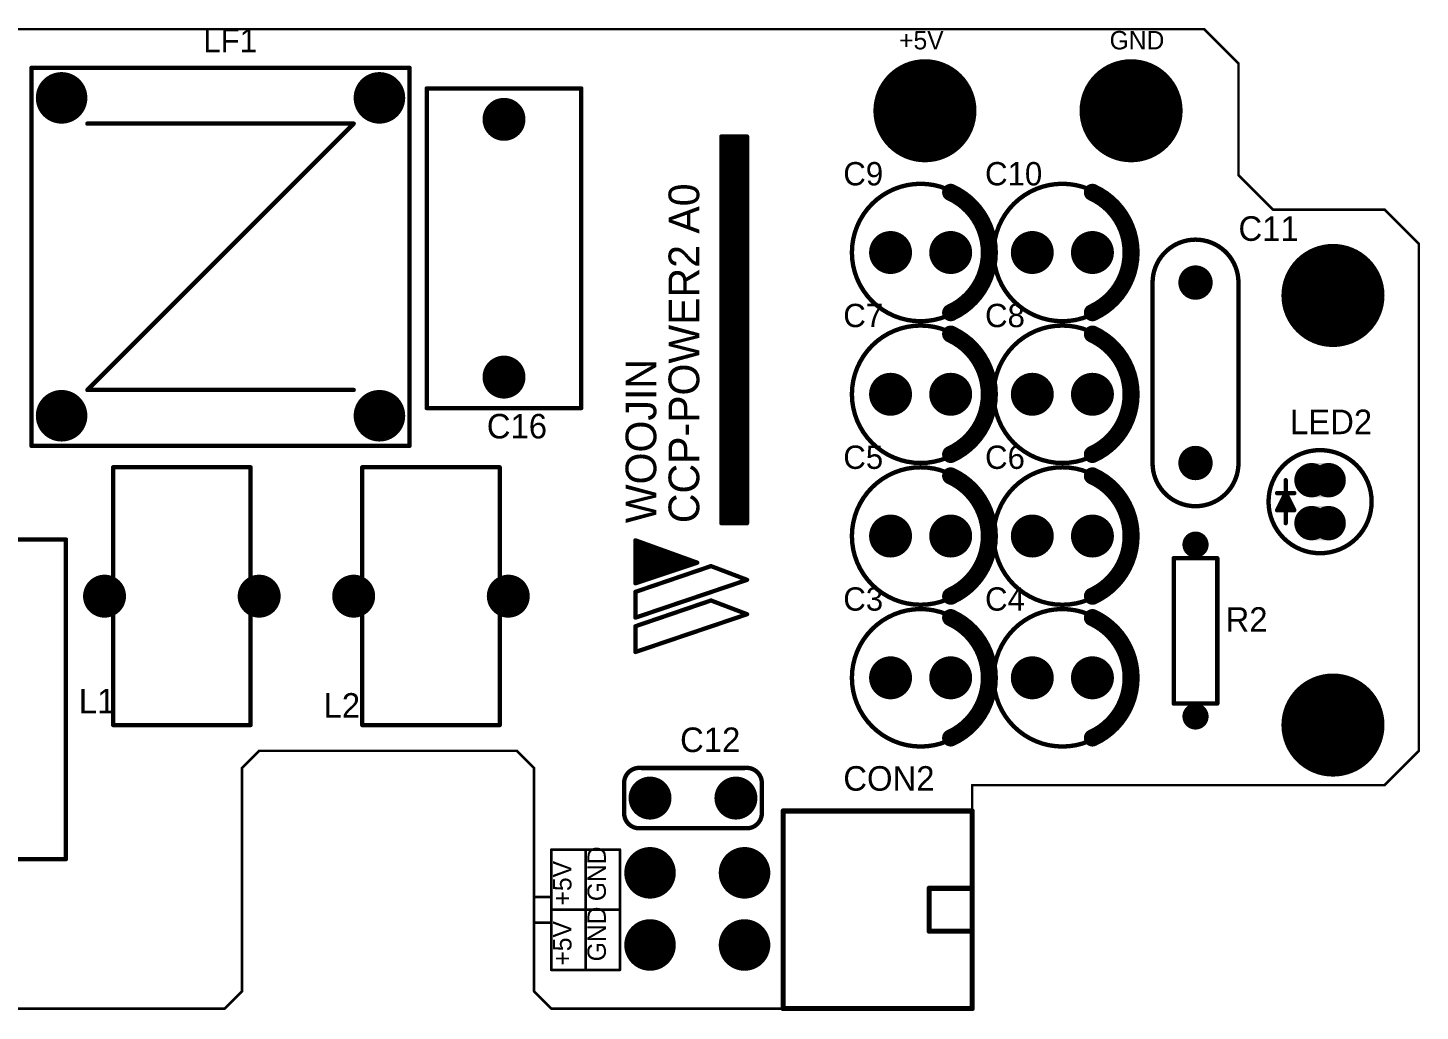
# Model space of a CAD drawing. Extents: x 0 to 154, y 0 to 57.
# Drawn here: x 72.5 to 153.6, y -0.2 to 57.1 of the extents above; entities that cross this region are included whole.
import ezdxf
from ezdxf.enums import TextEntityAlignment as Align

# ---------------------------------------------------------------- set-up
doc = ezdxf.new("R2010")
doc.units = 0
doc.header["$MEASUREMENT"] = 0
for name, color, linetype in [('2DLINES_1', 2, 'Continuous'), ('BOARD_OUTLINE', 1, 'Continuous'), ('COMP_OUTLINE_TOP', 4, 'Continuous'), ('PADLAYER_BOTTOM', 6, 'Continuous'), ('PADLAYER_TOP', 5, 'Continuous'), ('TEXT_1', 3, 'Continuous'), ('TOOL_TOP', 7, 'Continuous')]:
    doc.layers.add(name, color=color, linetype=linetype)

msp = doc.modelspace()

# ---------------------------------------------------------------- linework, layer by layer
at = {"layer": '2DLINES_1'}
for points, const_width in [([(114.4, 50.75), (112.9, 50.75)], 0.25), ([(112.9, 50.75), (112.9, 28.25)], 0.25), ([(112.95, 28.45), (112.95, 50.65)], 0.25), ([(112.95, 50.65), (114.35, 50.65)], 0.25), ([(113.15, 28.5), (113.15, 50.5)], 0.25), ([(113.15, 50.5), (114.15, 50.5)], 0.25), ([(113.25, 28.65), (113.25, 50.45)], 0.25), ([(113.25, 50.45), (114.05, 50.45)], 0.25), ([(113.4, 28.75), (113.4, 50.25)], 0.25), ([(113.4, 50.25), (113.9, 50.25)], 0.25), ([(113.45, 28.85), (113.45, 50.15)], 0.25), ([(113.45, 50.15), (113.85, 50.15)], 0.25), ([(113.85, 50.15), (113.85, 28.85)], 0.25), ([(113.9, 50.25), (113.9, 28.75)], 0.25), ([(114.05, 50.45), (114.05, 28.65)], 0.25), ([(114.15, 50.5), (114.15, 28.5)], 0.25), ([(114.35, 50.65), (114.35, 28.45)], 0.25), ([(114.4, 28.25), (114.4, 50.75)], 0.25), ([(113.55, 50.05), (113.55, 28.95)], 0.25), ([(113.75, 50.05), (113.55, 50.05)], 0.25), ([(113.75, 28.95), (113.75, 50.05)], 0.25), ([(145.75, 30.75), (145.75, 28.25)], 0.254), ([(145.25, 29), (145.75, 30)], 0.254), ([(146.25, 30), (145.25, 30)], 0.254), ([(145.75, 30), (146.25, 29)], 0.254), ([(145.5, 29), (145.75, 29.75)], 0.254), ([(145.75, 29.75), (146, 29)], 0.254), ([(112.9, 28.25), (114.4, 28.25)], 0.25), ([(114.35, 28.45), (112.95, 28.45)], 0.25), ([(114.15, 28.5), (113.15, 28.5)], 0.25), ([(114.05, 28.65), (113.25, 28.65)], 0.25), ([(113.9, 28.75), (113.4, 28.75)], 0.25), ([(113.85, 28.85), (113.45, 28.85)], 0.25), ([(113.55, 28.95), (113.75, 28.95)], 0.25), ([(146.25, 29), (145.25, 29)], 0.254), ([(146, 29), (145.5, 29)], 0.254), ([(111.5, 25.95), (107.9, 27.25)], 0.25), ([(107.9, 27.25), (107.9, 24.75)], 0.25), ([(107.9, 24.75), (107.9, 27.25)], 0.25), ([(108.05, 24.9), (108.05, 27.1)], 0.25), ([(108.25, 24.9), (108.25, 27.1)], 0.25), ([(108.45, 25), (108.45, 27)], 0.25), ([(108.65, 25.1), (108.65, 26.9)], 0.25), ([(108.85, 25.1), (108.85, 26.9)], 0.25), ([(109.05, 25.2), (109.05, 26.8)], 0.25), ([(109.25, 25.3), (109.25, 26.7)], 0.25), ([(107.9, 24.75), (111.5, 25.95)], 0.25), ([(107.9, 24.75), (111.5, 25.95)], 0.25), ([(109.45, 25.4), (109.45, 26.6)], 0.25), ([(109.65, 25.4), (109.65, 26.5)], 0.25), ([(109.85, 25.5), (109.85, 26.4)], 0.25), ([(110.05, 25.5), (110.05, 26.4)], 0.25), ([(110.25, 25.6), (110.25, 26.3)], 0.25), ([(110.45, 25.6), (110.45, 26.3)], 0.25), ([(110.65, 25.7), (110.65, 26.2)], 0.25), ([(110.85, 25.8), (110.85, 26.1)], 0.25), ([(111.05, 25.8), (111.05, 26.1)], 0.25), ([(107.9, 24.25), (112.3, 25.75)], 0.25), ([(114.4, 24.95), (112.3, 25.75)], 0.25), ([(107.9, 22.75), (114.4, 24.95)], 0.25), ([(107.9, 22.75), (107.9, 24.25)], 0.25), ([(107.9, 22.25), (112.3, 23.75)], 0.25), ([(114.4, 22.95), (112.3, 23.75)], 0.25), ([(107.9, 20.75), (114.4, 22.95)], 0.25), ([(107.9, 20.75), (107.9, 22.25)], 0.25), ([(105, 9.25), (103, 9.25)], 0.15), ([(103, 9.25), (103, 5.75)], 0.15), ([(105, 5.75), (105, 9.25)], 0.15), ([(107, 9.25), (105, 9.25)], 0.15), ([(105, 9.25), (105, 5.75)], 0.15), ([(107, 5.75), (107, 9.25)], 0.15), ([(103, 6.5), (102, 6.5)], 0.15), ([(102, 6.5), (102, 5)], 0.15), ([(103, 5), (103, 6.5)], 0.15), ([(105, 5.75), (103, 5.75)], 0.15), ([(103, 5.75), (103, 2.25)], 0.15), ([(103, 5.75), (105, 5.75)], 0.15), ([(105, 2.25), (105, 5.75)], 0.15), ([(107, 5.75), (105, 5.75)], 0.15), ([(105, 5.75), (105, 2.25)], 0.15), ([(105, 5.75), (107, 5.75)], 0.15), ([(107, 2.25), (107, 5.75)], 0.15), ([(102, 5), (103, 5)], 0.15), ([(103, 2.25), (105, 2.25)], 0.15), ([(105, 2.25), (107, 2.25)], 0.15)]:
    msp.add_lwpolyline(points, dxfattribs=dict(at, const_width=const_width))
for points, const_width in [([(112.8375, 50.75, 1), (112.9625, 50.75, 1)], 0.125), ([(112.8375, 50.75, 1), (112.9625, 50.75, 1)], 0.125), ([(112.8875, 50.65, 1), (113.0125, 50.65, 1)], 0.125), ([(112.8875, 50.65, 1), (113.0125, 50.65, 1)], 0.125), ([(113.0875, 50.5, 1), (113.2125, 50.5, 1)], 0.125), ([(113.0875, 50.5, 1), (113.2125, 50.5, 1)], 0.125), ([(113.1875, 50.45, 1), (113.3125, 50.45, 1)], 0.125), ([(113.1875, 50.45, 1), (113.3125, 50.45, 1)], 0.125), ([(113.3375, 50.25, 1), (113.4625, 50.25, 1)], 0.125), ([(113.3375, 50.25, 1), (113.4625, 50.25, 1)], 0.125), ([(113.3875, 50.15, 1), (113.5125, 50.15, 1)], 0.125), ([(113.3875, 50.15, 1), (113.5125, 50.15, 1)], 0.125), ([(113.7875, 50.15, 1), (113.9125, 50.15, 1)], 0.125), ([(113.7875, 50.15, 1), (113.9125, 50.15, 1)], 0.125), ([(113.8375, 50.25, 1), (113.9625, 50.25, 1)], 0.125), ([(113.8375, 50.25, 1), (113.9625, 50.25, 1)], 0.125), ([(113.9875, 50.45, 1), (114.1125, 50.45, 1)], 0.125), ([(113.9875, 50.45, 1), (114.1125, 50.45, 1)], 0.125), ([(114.0875, 50.5, 1), (114.2125, 50.5, 1)], 0.125), ([(114.0875, 50.5, 1), (114.2125, 50.5, 1)], 0.125), ([(114.2875, 50.65, 1), (114.4125, 50.65, 1)], 0.125), ([(114.2875, 50.65, 1), (114.4125, 50.65, 1)], 0.125), ([(114.3375, 50.75, 1), (114.4625, 50.75, 1)], 0.125), ([(114.3375, 50.75, 1), (114.4625, 50.75, 1)], 0.125), ([(113.4875, 50.05, 1), (113.6125, 50.05, 1)], 0.125), ([(113.4875, 50.05, 1), (113.6125, 50.05, 1)], 0.125), ([(113.6875, 50.05, 1), (113.8125, 50.05, 1)], 0.125), ([(113.6875, 50.05, 1), (113.8125, 50.05, 1)], 0.125), ([(126, 47.5, 1), (126.5, 47.5, 1)], 0.5), ([(134.25, 47.5, 1), (134.75, 47.5, 1)], 0.5), ([(128.25, 44, 1), (128.75, 44, 1)], 0.5), ([(128.25, 44, 1), (128.75, 44, 1)], 0.5), ([(136.5, 44, 1), (137, 44, 1)], 0.5), ([(136.5, 44, 1), (137, 44, 1)], 0.5), ([(126, 40.5, 1), (126.5, 40.5, 1)], 0.5), ([(134.25, 40.5, 1), (134.75, 40.5, 1)], 0.5), ([(126, 39.25, 1), (126.5, 39.25, 1)], 0.5), ([(134.25, 39.25, 1), (134.75, 39.25, 1)], 0.5), ([(128.25, 35.75, 1), (128.75, 35.75, 1)], 0.5), ([(128.25, 35.75, 1), (128.75, 35.75, 1)], 0.5), ([(136.5, 35.75, 1), (137, 35.75, 1)], 0.5), ([(136.5, 35.75, 1), (137, 35.75, 1)], 0.5), ([(126, 32.25, 1), (126.5, 32.25, 1)], 0.5), ([(134.25, 32.25, 1), (134.75, 32.25, 1)], 0.5), ([(126, 31, 1), (126.5, 31, 1)], 0.5), ([(134.25, 31, 1), (134.75, 31, 1)], 0.5), ([(145.6865, 30.75, 1), (145.8135, 30.75, 1)], 0.127), ([(145.1865, 30, 1), (145.3135, 30, 1)], 0.127), ([(145.6865, 30, 1), (145.8135, 30, 1)], 0.127), ([(145.6865, 30, 1), (145.8135, 30, 1)], 0.127), ([(146.1865, 30, 1), (146.3135, 30, 1)], 0.127), ([(145.6865, 29.75, 1), (145.8135, 29.75, 1)], 0.127), ([(145.6865, 29.75, 1), (145.8135, 29.75, 1)], 0.127), ([(112.8375, 28.25, 1), (112.9625, 28.25, 1)], 0.125), ([(112.8375, 28.25, 1), (112.9625, 28.25, 1)], 0.125), ([(112.8875, 28.45, 1), (113.0125, 28.45, 1)], 0.125), ([(112.8875, 28.45, 1), (113.0125, 28.45, 1)], 0.125), ([(113.0875, 28.5, 1), (113.2125, 28.5, 1)], 0.125), ([(113.0875, 28.5, 1), (113.2125, 28.5, 1)], 0.125), ([(113.1875, 28.65, 1), (113.3125, 28.65, 1)], 0.125), ([(113.1875, 28.65, 1), (113.3125, 28.65, 1)], 0.125), ([(113.3375, 28.75, 1), (113.4625, 28.75, 1)], 0.125), ([(113.3375, 28.75, 1), (113.4625, 28.75, 1)], 0.125), ([(113.3875, 28.85, 1), (113.5125, 28.85, 1)], 0.125), ([(113.3875, 28.85, 1), (113.5125, 28.85, 1)], 0.125), ([(113.4875, 28.95, 1), (113.6125, 28.95, 1)], 0.125), ([(113.4875, 28.95, 1), (113.6125, 28.95, 1)], 0.125), ([(113.6875, 28.95, 1), (113.8125, 28.95, 1)], 0.125), ([(113.6875, 28.95, 1), (113.8125, 28.95, 1)], 0.125), ([(113.7875, 28.85, 1), (113.9125, 28.85, 1)], 0.125), ([(113.7875, 28.85, 1), (113.9125, 28.85, 1)], 0.125), ([(113.8375, 28.75, 1), (113.9625, 28.75, 1)], 0.125), ([(113.8375, 28.75, 1), (113.9625, 28.75, 1)], 0.125), ([(113.9875, 28.65, 1), (114.1125, 28.65, 1)], 0.125), ([(113.9875, 28.65, 1), (114.1125, 28.65, 1)], 0.125), ([(114.0875, 28.5, 1), (114.2125, 28.5, 1)], 0.125), ([(114.0875, 28.5, 1), (114.2125, 28.5, 1)], 0.125), ([(114.2875, 28.45, 1), (114.4125, 28.45, 1)], 0.125), ([(114.2875, 28.45, 1), (114.4125, 28.45, 1)], 0.125), ([(114.3375, 28.25, 1), (114.4625, 28.25, 1)], 0.125), ([(114.3375, 28.25, 1), (114.4625, 28.25, 1)], 0.125), ([(145.1865, 29, 1), (145.3135, 29, 1)], 0.127), ([(145.1865, 29, 1), (145.3135, 29, 1)], 0.127), ([(145.4365, 29, 1), (145.5635, 29, 1)], 0.127), ([(145.4365, 29, 1), (145.5635, 29, 1)], 0.127), ([(145.6865, 28.25, 1), (145.8135, 28.25, 1)], 0.127), ([(145.9365, 29, 1), (146.0635, 29, 1)], 0.127), ([(145.9365, 29, 1), (146.0635, 29, 1)], 0.127), ([(146.1865, 29, 1), (146.3135, 29, 1)], 0.127), ([(146.1865, 29, 1), (146.3135, 29, 1)], 0.127), ([(128.25, 27.5, 1), (128.75, 27.5, 1)], 0.5), ([(128.25, 27.5, 1), (128.75, 27.5, 1)], 0.5), ([(136.5, 27.5, 1), (137, 27.5, 1)], 0.5), ([(136.5, 27.5, 1), (137, 27.5, 1)], 0.5), ([(107.8375, 27.25, 1), (107.9625, 27.25, 1)], 0.125), ([(107.8375, 27.25, 1), (107.9625, 27.25, 1)], 0.125), ([(107.8375, 27.25, 1), (107.9625, 27.25, 1)], 0.125), ([(107.9875, 27.1, 1), (108.1125, 27.1, 1)], 0.125), ([(108.1875, 27.1, 1), (108.3125, 27.1, 1)], 0.125), ([(108.3875, 27, 1), (108.5125, 27, 1)], 0.125), ([(108.5875, 26.9, 1), (108.7125, 26.9, 1)], 0.125), ([(108.7875, 26.9, 1), (108.9125, 26.9, 1)], 0.125), ([(108.9875, 26.8, 1), (109.1125, 26.8, 1)], 0.125), ([(109.1875, 26.7, 1), (109.3125, 26.7, 1)], 0.125), ([(109.3875, 26.6, 1), (109.5125, 26.6, 1)], 0.125), ([(109.5875, 26.5, 1), (109.7125, 26.5, 1)], 0.125), ([(109.7875, 26.4, 1), (109.9125, 26.4, 1)], 0.125), ([(109.9875, 26.4, 1), (110.1125, 26.4, 1)], 0.125), ([(110.1875, 26.3, 1), (110.3125, 26.3, 1)], 0.125), ([(110.3875, 26.3, 1), (110.5125, 26.3, 1)], 0.125), ([(110.5875, 26.2, 1), (110.7125, 26.2, 1)], 0.125), ([(110.7875, 26.1, 1), (110.9125, 26.1, 1)], 0.125), ([(110.9875, 26.1, 1), (111.1125, 26.1, 1)], 0.125), ([(111.4375, 25.95, 1), (111.5625, 25.95, 1)], 0.125), ([(111.4375, 25.95, 1), (111.5625, 25.95, 1)], 0.125), ([(111.4375, 25.95, 1), (111.5625, 25.95, 1)], 0.125), ([(108.3875, 25, 1), (108.5125, 25, 1)], 0.125), ([(108.5875, 25.1, 1), (108.7125, 25.1, 1)], 0.125), ([(108.7875, 25.1, 1), (108.9125, 25.1, 1)], 0.125), ([(108.9875, 25.2, 1), (109.1125, 25.2, 1)], 0.125), ([(109.1875, 25.3, 1), (109.3125, 25.3, 1)], 0.125), ([(109.3875, 25.4, 1), (109.5125, 25.4, 1)], 0.125), ([(109.5875, 25.4, 1), (109.7125, 25.4, 1)], 0.125), ([(109.7875, 25.5, 1), (109.9125, 25.5, 1)], 0.125), ([(109.9875, 25.5, 1), (110.1125, 25.5, 1)], 0.125), ([(110.1875, 25.6, 1), (110.3125, 25.6, 1)], 0.125), ([(110.3875, 25.6, 1), (110.5125, 25.6, 1)], 0.125), ([(110.5875, 25.7, 1), (110.7125, 25.7, 1)], 0.125), ([(110.7875, 25.8, 1), (110.9125, 25.8, 1)], 0.125), ([(110.9875, 25.8, 1), (111.1125, 25.8, 1)], 0.125), ([(112.2375, 25.75, 1), (112.3625, 25.75, 1)], 0.125), ([(112.2375, 25.75, 1), (112.3625, 25.75, 1)], 0.125), ([(107.8375, 24.75, 1), (107.9625, 24.75, 1)], 0.125), ([(107.8375, 24.75, 1), (107.9625, 24.75, 1)], 0.125), ([(107.8375, 24.75, 1), (107.9625, 24.75, 1)], 0.125), ([(107.8375, 24.75, 1), (107.9625, 24.75, 1)], 0.125), ([(107.8375, 24.25, 1), (107.9625, 24.25, 1)], 0.125), ([(107.8375, 24.25, 1), (107.9625, 24.25, 1)], 0.125), ([(107.9875, 24.9, 1), (108.1125, 24.9, 1)], 0.125), ([(108.1875, 24.9, 1), (108.3125, 24.9, 1)], 0.125), ([(114.3375, 24.95, 1), (114.4625, 24.95, 1)], 0.125), ([(114.3375, 24.95, 1), (114.4625, 24.95, 1)], 0.125), ([(126, 24, 1), (126.5, 24, 1)], 0.5), ([(134.25, 24, 1), (134.75, 24, 1)], 0.5), ([(112.2375, 23.75, 1), (112.3625, 23.75, 1)], 0.125), ([(112.2375, 23.75, 1), (112.3625, 23.75, 1)], 0.125), ([(107.8375, 22.75, 1), (107.9625, 22.75, 1)], 0.125), ([(107.8375, 22.75, 1), (107.9625, 22.75, 1)], 0.125), ([(114.3375, 22.95, 1), (114.4625, 22.95, 1)], 0.125), ([(114.3375, 22.95, 1), (114.4625, 22.95, 1)], 0.125), ([(126, 22.75, 1), (126.5, 22.75, 1)], 0.5), ([(134.25, 22.75, 1), (134.75, 22.75, 1)], 0.5), ([(107.8375, 22.25, 1), (107.9625, 22.25, 1)], 0.125), ([(107.8375, 22.25, 1), (107.9625, 22.25, 1)], 0.125), ([(107.8375, 20.75, 1), (107.9625, 20.75, 1)], 0.125), ([(107.8375, 20.75, 1), (107.9625, 20.75, 1)], 0.125), ([(128.25, 19.25, 1), (128.75, 19.25, 1)], 0.5), ([(128.25, 19.25, 1), (128.75, 19.25, 1)], 0.5), ([(136.5, 19.25, 1), (137, 19.25, 1)], 0.5), ([(136.5, 19.25, 1), (137, 19.25, 1)], 0.5), ([(126, 15.75, 1), (126.5, 15.75, 1)], 0.5), ([(134.25, 15.75, 1), (134.75, 15.75, 1)], 0.5), ([(102.9625, 9.25, 1), (103.0375, 9.25, 1)], 0.075), ([(102.9625, 9.25, 1), (103.0375, 9.25, 1)], 0.075), ([(104.9625, 9.25, 1), (105.0375, 9.25, 1)], 0.075), ([(104.9625, 9.25, 1), (105.0375, 9.25, 1)], 0.075), ([(104.9625, 9.25, 1), (105.0375, 9.25, 1)], 0.075), ([(104.9625, 9.25, 1), (105.0375, 9.25, 1)], 0.075), ([(106.9625, 9.25, 1), (107.0375, 9.25, 1)], 0.075), ([(106.9625, 9.25, 1), (107.0375, 9.25, 1)], 0.075), ([(101.9625, 6.5, 1), (102.0375, 6.5, 1)], 0.075), ([(101.9625, 6.5, 1), (102.0375, 6.5, 1)], 0.075), ([(102.9625, 6.5, 1), (103.0375, 6.5, 1)], 0.075), ([(102.9625, 6.5, 1), (103.0375, 6.5, 1)], 0.075), ([(102.9625, 5.75, 1), (103.0375, 5.75, 1)], 0.075), ([(102.9625, 5.75, 1), (103.0375, 5.75, 1)], 0.075), ([(102.9625, 5.75, 1), (103.0375, 5.75, 1)], 0.075), ([(102.9625, 5.75, 1), (103.0375, 5.75, 1)], 0.075), ([(104.9625, 5.75, 1), (105.0375, 5.75, 1)], 0.075), ([(104.9625, 5.75, 1), (105.0375, 5.75, 1)], 0.075), ([(104.9625, 5.75, 1), (105.0375, 5.75, 1)], 0.075), ([(104.9625, 5.75, 1), (105.0375, 5.75, 1)], 0.075), ([(104.9625, 5.75, 1), (105.0375, 5.75, 1)], 0.075), ([(104.9625, 5.75, 1), (105.0375, 5.75, 1)], 0.075), ([(104.9625, 5.75, 1), (105.0375, 5.75, 1)], 0.075), ([(104.9625, 5.75, 1), (105.0375, 5.75, 1)], 0.075), ([(106.9625, 5.75, 1), (107.0375, 5.75, 1)], 0.075), ([(106.9625, 5.75, 1), (107.0375, 5.75, 1)], 0.075), ([(106.9625, 5.75, 1), (107.0375, 5.75, 1)], 0.075), ([(106.9625, 5.75, 1), (107.0375, 5.75, 1)], 0.075), ([(101.9625, 5, 1), (102.0375, 5, 1)], 0.075), ([(101.9625, 5, 1), (102.0375, 5, 1)], 0.075), ([(102.9625, 5, 1), (103.0375, 5, 1)], 0.075), ([(102.9625, 5, 1), (103.0375, 5, 1)], 0.075), ([(102.9625, 2.25, 1), (103.0375, 2.25, 1)], 0.075), ([(102.9625, 2.25, 1), (103.0375, 2.25, 1)], 0.075), ([(104.9625, 2.25, 1), (105.0375, 2.25, 1)], 0.075), ([(104.9625, 2.25, 1), (105.0375, 2.25, 1)], 0.075), ([(104.9625, 2.25, 1), (105.0375, 2.25, 1)], 0.075), ([(104.9625, 2.25, 1), (105.0375, 2.25, 1)], 0.075), ([(106.9625, 2.25, 1), (107.0375, 2.25, 1)], 0.075), ([(106.9625, 2.25, 1), (107.0375, 2.25, 1)], 0.075)]:
    msp.add_lwpolyline(points, format="xyb", close=True, dxfattribs=dict(at, const_width=const_width))
at = {"layer": '2DLINES_1', "const_width": 1}
for points in [[(126.25, 47.5, -0.293702), (128.5, 44, -0.293702)], [(134.5, 47.5, -0.293702), (136.75, 44, -0.293702)], [(128.5, 44, -0.293702), (126.25, 40.5)], [(136.75, 44, -0.293702), (134.5, 40.5)], [(126.25, 39.25, -0.293702), (128.5, 35.75, -0.293702)], [(134.5, 39.25, -0.293702), (136.75, 35.75, -0.293702)], [(128.5, 35.75, -0.293702), (126.25, 32.25)], [(136.75, 35.75, -0.293702), (134.5, 32.25)], [(126.25, 31, -0.293702), (128.5, 27.5, -0.293702)], [(134.5, 31, -0.293702), (136.75, 27.5, -0.293702)], [(128.5, 27.5, -0.293702), (126.25, 24)], [(136.75, 27.5, -0.293702), (134.5, 24)], [(126.25, 22.75, -0.293702), (128.5, 19.25, -0.293702)], [(134.5, 22.75, -0.293702), (136.75, 19.25, -0.293702)], [(128.5, 19.25, -0.293702), (126.25, 15.75)], [(136.75, 19.25, -0.293702), (134.5, 15.75)]]:
    msp.add_lwpolyline(points, format="xyb", dxfattribs=at)
at = {"layer": 'BOARD_OUTLINE', "const_width": 0.15}
for points in [[(141, 57), (26, 57)], [(143, 55), (141, 57)], [(143, 48.5), (143, 55)], [(145, 46.5), (143, 48.5)], [(151.5, 46.5), (145, 46.5)], [(153.5, 44.5), (151.5, 46.5)], [(153.5, 15), (153.5, 44.5)], [(85, 14), (86, 15)], [(86, 15), (101, 15)], [(101, 15), (102, 14)], [(151.5, 13), (153.5, 15)], [(85, 1), (85, 14)], [(102, 14), (102, 1)], [(127.5, 0), (127.5, 13)], [(127.5, 13), (151.5, 13)], [(84, 0), (85, 1)], [(102, 1), (103, 0)], [(12.5, 0), (84, 0)], [(103, 0), (127.5, 0)]]:
    msp.add_lwpolyline(points, dxfattribs=at)
at = {"layer": 'BOARD_OUTLINE', "const_width": 0.075}
for points in [[(140.9625, 57, 1), (141.0375, 57, 1)], [(140.9625, 57, 1), (141.0375, 57, 1)], [(142.9625, 55, 1), (143.0375, 55, 1)], [(142.9625, 55, 1), (143.0375, 55, 1)], [(142.9625, 48.5, 1), (143.0375, 48.5, 1)], [(142.9625, 48.5, 1), (143.0375, 48.5, 1)], [(144.9625, 46.5, 1), (145.0375, 46.5, 1)], [(144.9625, 46.5, 1), (145.0375, 46.5, 1)], [(151.4625, 46.5, 1), (151.5375, 46.5, 1)], [(151.4625, 46.5, 1), (151.5375, 46.5, 1)], [(153.4625, 44.5, 1), (153.5375, 44.5, 1)], [(153.4625, 44.5, 1), (153.5375, 44.5, 1)], [(85.9625, 15, 1), (86.0375, 15, 1)], [(85.9625, 15, 1), (86.0375, 15, 1)], [(100.9625, 15, 1), (101.0375, 15, 1)], [(100.9625, 15, 1), (101.0375, 15, 1)], [(153.4625, 15, 1), (153.5375, 15, 1)], [(153.4625, 15, 1), (153.5375, 15, 1)], [(84.9625, 14, 1), (85.0375, 14, 1)], [(84.9625, 14, 1), (85.0375, 14, 1)], [(101.9625, 14, 1), (102.0375, 14, 1)], [(101.9625, 14, 1), (102.0375, 14, 1)], [(127.4625, 13, 1), (127.5375, 13, 1)], [(127.4625, 13, 1), (127.5375, 13, 1)], [(151.4625, 13, 1), (151.5375, 13, 1)], [(151.4625, 13, 1), (151.5375, 13, 1)], [(84.9625, 1, 1), (85.0375, 1, 1)], [(84.9625, 1, 1), (85.0375, 1, 1)], [(101.9625, 1, 1), (102.0375, 1, 1)], [(101.9625, 1, 1), (102.0375, 1, 1)], [(83.9625, 0, 1), (84.0375, 0, 1)], [(83.9625, 0, 1), (84.0375, 0, 1)], [(102.9625, 0, 1), (103.0375, 0, 1)], [(102.9625, 0, 1), (103.0375, 0, 1)], [(127.4625, 0, 1), (127.5375, 0, 1)], [(127.4625, 0, 1), (127.5375, 0, 1)]]:
    msp.add_lwpolyline(points, format="xyb", close=True, dxfattribs=at)
at = {"layer": 'COMP_OUTLINE_TOP'}
for points, const_width in [([(94.75, 54.75), (72.75, 54.75)], 0.254), ([(72.75, 54.75), (72.75, 32.75)], 0.254), ([(94.75, 32.75), (94.75, 54.75)], 0.254), ([(95.75, 53.55), (104.75, 53.55)], 0.254), ([(95.75, 34.95), (95.75, 53.55)], 0.254), ([(104.75, 53.55), (104.75, 34.95)], 0.254), ([(76, 51.5), (91.5, 51.5)], 0.254), ([(91.5, 51.5), (76, 36)], 0.254), ([(138, 31.75), (138, 42.25)], 0.254), ([(76, 36), (91.5, 36)], 0.254), ([(104.75, 34.95), (95.75, 34.95)], 0.254), ([(72.75, 32.75), (94.75, 32.75)], 0.254), ([(77.5, 31.5), (85.5, 31.5)], 0.254), ([(77.5, 16.5), (77.5, 31.5)], 0.254), ([(85.5, 31.5), (85.5, 16.5)], 0.254), ([(92, 31.5), (100, 31.5)], 0.254), ([(92, 16.5), (92, 31.5)], 0.254), ([(100, 31.5), (100, 16.5)], 0.254), ([(65.75, 27.3), (74.75, 27.3)], 0.254), ([(74.75, 27.3), (74.75, 8.7)], 0.254), ([(139.23, 26.21), (141.77, 26.21)], 0.254), ([(139.23, 17.75), (139.23, 26.21)], 0.254), ([(141.77, 26.21), (141.77, 17.75)], 0.254), ([(141.77, 17.75), (139.23, 17.75)], 0.254), ([(85.5, 16.5), (77.5, 16.5)], 0.254), ([(100, 16.5), (92, 16.5)], 0.254), ([(108.25, 14), (114.25, 14)], 0.254), ([(127.5, 11.5), (116.5, 11.5)], 0.3), ([(116.5, 11.5), (116.5, 0)], 0.3), ([(127.5, 0), (127.5, 11.5)], 0.3), ([(74.75, 8.7), (65.75, 8.7)], 0.254), ([(125, 4.5), (125, 7)], 0.3), ([(125, 7), (127.5, 7)], 0.3), ([(127.5, 7), (127.5, 4.5)], 0.3), ([(127.5, 4.5), (125, 4.5)], 0.3), ([(116.5, 0), (127.5, 0)], 0.3)]:
    msp.add_lwpolyline(points, dxfattribs=dict(at, const_width=const_width))
for points, const_width in [([(72.6865, 54.75, 1), (72.8135, 54.75, 1)], 0.127), ([(72.6865, 54.75, 1), (72.8135, 54.75, 1)], 0.127), ([(94.6865, 54.75, 1), (94.8135, 54.75, 1)], 0.127), ([(94.6865, 54.75, 1), (94.8135, 54.75, 1)], 0.127), ([(95.6865, 53.55, 1), (95.8135, 53.55, 1)], 0.127), ([(95.6865, 53.55, 1), (95.8135, 53.55, 1)], 0.127), ([(104.6865, 53.55, 1), (104.8135, 53.55, 1)], 0.127), ([(104.6865, 53.55, 1), (104.8135, 53.55, 1)], 0.127), ([(75.9365, 51.5, 1), (76.0635, 51.5, 1)], 0.127), ([(91.4365, 51.5, 1), (91.5635, 51.5, 1)], 0.127), ([(91.4365, 51.5, 1), (91.5635, 51.5, 1)], 0.127), ([(140.4365, 44.75, 1), (140.5635, 44.75, 1)], 0.127), ([(140.4365, 44.75, 1), (140.5635, 44.75, 1)], 0.127), ([(137.9365, 42.25, 1), (138.0635, 42.25, 1)], 0.127), ([(137.9365, 42.25, 1), (138.0635, 42.25, 1)], 0.127), ([(142.9365, 42.25, 1), (143.0635, 42.25, 1)], 0.127), ([(142.9365, 42.25, 1), (143.0635, 42.25, 1)], 0.127), ([(75.9365, 36, 1), (76.0635, 36, 1)], 0.127), ([(75.9365, 36, 1), (76.0635, 36, 1)], 0.127), ([(91.4365, 36, 1), (91.5635, 36, 1)], 0.127), ([(95.6865, 34.95, 1), (95.8135, 34.95, 1)], 0.127), ([(95.6865, 34.95, 1), (95.8135, 34.95, 1)], 0.127), ([(104.6865, 34.95, 1), (104.8135, 34.95, 1)], 0.127), ([(104.6865, 34.95, 1), (104.8135, 34.95, 1)], 0.127), ([(72.6865, 32.75, 1), (72.8135, 32.75, 1)], 0.127), ([(72.6865, 32.75, 1), (72.8135, 32.75, 1)], 0.127), ([(94.6865, 32.75, 1), (94.8135, 32.75, 1)], 0.127), ([(94.6865, 32.75, 1), (94.8135, 32.75, 1)], 0.127), ([(77.4365, 31.5, 1), (77.5635, 31.5, 1)], 0.127), ([(77.4365, 31.5, 1), (77.5635, 31.5, 1)], 0.127), ([(85.4365, 31.5, 1), (85.5635, 31.5, 1)], 0.127), ([(85.4365, 31.5, 1), (85.5635, 31.5, 1)], 0.127), ([(91.9365, 31.5, 1), (92.0635, 31.5, 1)], 0.127), ([(91.9365, 31.5, 1), (92.0635, 31.5, 1)], 0.127), ([(99.9365, 31.5, 1), (100.0635, 31.5, 1)], 0.127), ([(99.9365, 31.5, 1), (100.0635, 31.5, 1)], 0.127), ([(137.9365, 31.75, 1), (138.0635, 31.75, 1)], 0.127), ([(137.9365, 31.75, 1), (138.0635, 31.75, 1)], 0.127), ([(142.9365, 31.75, 1), (143.0635, 31.75, 1)], 0.127), ([(142.9365, 31.75, 1), (143.0635, 31.75, 1)], 0.127), ([(140.4365, 29.23688, 1), (140.5635, 29.23688, 1)], 0.127), ([(140.4365, 29.23688, 1), (140.5635, 29.23688, 1)], 0.127), ([(74.6865, 27.3, 1), (74.8135, 27.3, 1)], 0.127), ([(74.6865, 27.3, 1), (74.8135, 27.3, 1)], 0.127), ([(139.1665, 26.21, 1), (139.2935, 26.21, 1)], 0.127), ([(139.1665, 26.21, 1), (139.2935, 26.21, 1)], 0.127), ([(141.7065, 26.21, 1), (141.8335, 26.21, 1)], 0.127), ([(141.7065, 26.21, 1), (141.8335, 26.21, 1)], 0.127), ([(139.1665, 17.75, 1), (139.2935, 17.75, 1)], 0.127), ([(139.1665, 17.75, 1), (139.2935, 17.75, 1)], 0.127), ([(141.7065, 17.75, 1), (141.8335, 17.75, 1)], 0.127), ([(141.7065, 17.75, 1), (141.8335, 17.75, 1)], 0.127), ([(77.4365, 16.5, 1), (77.5635, 16.5, 1)], 0.127), ([(77.4365, 16.5, 1), (77.5635, 16.5, 1)], 0.127), ([(85.4365, 16.5, 1), (85.5635, 16.5, 1)], 0.127), ([(85.4365, 16.5, 1), (85.5635, 16.5, 1)], 0.127), ([(91.9365, 16.5, 1), (92.0635, 16.5, 1)], 0.127), ([(91.9365, 16.5, 1), (92.0635, 16.5, 1)], 0.127), ([(99.9365, 16.5, 1), (100.0635, 16.5, 1)], 0.127), ([(99.9365, 16.5, 1), (100.0635, 16.5, 1)], 0.127), ([(108.1865, 14, 1), (108.3135, 14, 1)], 0.127), ([(108.1865, 14, 1), (108.3135, 14, 1)], 0.127), ([(114.1865, 14, 1), (114.3135, 14, 1)], 0.127), ([(114.1865, 14, 1), (114.3135, 14, 1)], 0.127), ([(107.17762, 13.125, 1), (107.30462, 13.125, 1)], 0.127), ([(107.17762, 13.125, 1), (107.30462, 13.125, 1)], 0.127), ([(107.1865, 13, 1), (107.3135, 13, 1)], 0.127), ([(107.1865, 13, 1), (107.3135, 13, 1)], 0.127), ([(115.1865, 13, 1), (115.3135, 13, 1)], 0.127), ([(115.1865, 13, 1), (115.3135, 13, 1)], 0.127), ([(115.19538, 13.125, 1), (115.32238, 13.125, 1)], 0.127), ([(115.19538, 13.125, 1), (115.32238, 13.125, 1)], 0.127), ([(107.17762, 11.375, 1), (107.30462, 11.375, 1)], 0.127), ([(107.17762, 11.375, 1), (107.30462, 11.375, 1)], 0.127), ([(107.1865, 11.5, 1), (107.3135, 11.5, 1)], 0.127), ([(107.1865, 11.5, 1), (107.3135, 11.5, 1)], 0.127), ([(115.1865, 11.5, 1), (115.3135, 11.5, 1)], 0.127), ([(115.1865, 11.5, 1), (115.3135, 11.5, 1)], 0.127), ([(115.19538, 11.375, 1), (115.32238, 11.375, 1)], 0.127), ([(115.19538, 11.375, 1), (115.32238, 11.375, 1)], 0.127), ([(116.425, 11.5, 1), (116.575, 11.5, 1)], 0.15), ([(116.425, 11.5, 1), (116.575, 11.5, 1)], 0.15), ([(127.425, 11.5, 1), (127.575, 11.5, 1)], 0.15), ([(127.425, 11.5, 1), (127.575, 11.5, 1)], 0.15), ([(108.1865, 10.5, 1), (108.3135, 10.5, 1)], 0.127), ([(108.1865, 10.5, 1), (108.3135, 10.5, 1)], 0.127), ([(114.1865, 10.5, 1), (114.3135, 10.5, 1)], 0.127), ([(114.1865, 10.5, 1), (114.3135, 10.5, 1)], 0.127), ([(74.6865, 8.7, 1), (74.8135, 8.7, 1)], 0.127), ([(74.6865, 8.7, 1), (74.8135, 8.7, 1)], 0.127), ([(124.925, 7, 1), (125.075, 7, 1)], 0.15), ([(124.925, 7, 1), (125.075, 7, 1)], 0.15), ([(127.425, 7, 1), (127.575, 7, 1)], 0.15), ([(127.425, 7, 1), (127.575, 7, 1)], 0.15), ([(124.925, 4.5, 1), (125.075, 4.5, 1)], 0.15), ([(124.925, 4.5, 1), (125.075, 4.5, 1)], 0.15), ([(127.425, 4.5, 1), (127.575, 4.5, 1)], 0.15), ([(127.425, 4.5, 1), (127.575, 4.5, 1)], 0.15), ([(116.425, 0, 1), (116.575, 0, 1)], 0.15), ([(116.425, 0, 1), (116.575, 0, 1)], 0.15), ([(127.425, 0, 1), (127.575, 0, 1)], 0.15), ([(127.425, 0, 1), (127.575, 0, 1)], 0.15)]:
    msp.add_lwpolyline(points, format="xyb", close=True, dxfattribs=dict(at, const_width=const_width))
at = {"layer": 'COMP_OUTLINE_TOP', "const_width": 0.254}
for points in [[(120.5, 44, 1), (128.5, 44, 1), (120.5, 44)], [(128.75, 44, 1), (136.75, 44, 1), (128.75, 44)], [(138, 42.25, -0.414214), (140.5, 44.75, -0.414214)], [(140.5, 44.75, -0.414214), (143, 42.25)], [(143, 42.25), (143, 31.75, -0.415748)], [(120.5, 35.75, 1), (128.5, 35.75, 1), (120.5, 35.75)], [(128.75, 35.75, 1), (136.75, 35.75, 1), (128.75, 35.75)], [(144.75, 29.5, 1), (150.75, 29.5, 1), (144.75, 29.5)], [(120.5, 27.5, 1), (128.5, 27.5, 1), (120.5, 27.5)], [(128.75, 27.5, 1), (136.75, 27.5, 1), (128.75, 27.5)], [(140.5, 29.23688, -0.415748), (138, 31.75)], [(143, 31.75, -0.415748), (140.5, 29.23688, -0.415748)], [(120.5, 19.25, 1), (128.5, 19.25, 1), (120.5, 19.25)], [(128.75, 19.25, 1), (136.75, 19.25, 1), (128.75, 19.25)], [(107.24112, 13.125, -0.456412), (108.25, 14)], [(114.25, 14, -0.456412), (115.25888, 13.125, -0.035489)], [(107.25, 13, -0.035489), (107.24112, 13.125, -0.456412)], [(107.25, 11.5), (107.25, 13, -0.035489)], [(115.25888, 13.125, -0.035489), (115.25, 13)], [(115.25, 13), (115.25, 11.5, -0.035489)], [(107.24112, 11.375, -0.035489), (107.25, 11.5)], [(108.25, 10.5, -0.456412), (107.24112, 11.375, -0.035489)], [(115.25888, 11.375, -0.456412), (114.25, 10.5)], [(115.25, 11.5, -0.035489), (115.25888, 11.375, -0.456412)], [(114.25, 10.5), (108.25, 10.5, -0.456412)]]:
    msp.add_lwpolyline(points, format="xyb", dxfattribs=at)
at = {"layer": 'PADLAYER_BOTTOM'}
for points, const_width in [([(123.25, 52.25, 1), (126.25, 52.25, 1)], 3), ([(135.25, 52.25, 1), (138.25, 52.25, 1)], 3), ([(73.75, 53, 1), (75.25, 53, 1)], 1.5), ([(92.25, 53, 1), (93.75, 53, 1)], 1.5), ([(99.625, 51.75, 1), (100.875, 51.75, 1)], 1.25), ([(122.125, 44, 1), (123.375, 44, 1)], 1.25), ([(125.625, 44, 1), (126.875, 44, 1)], 1.25), ([(130.375, 44, 1), (131.625, 44, 1)], 1.25), ([(133.875, 44, 1), (135.125, 44, 1)], 1.25), ([(147, 41.5, 1), (150, 41.5, 1)], 3), ([(140, 42.25, 1), (141, 42.25, 1)], 1), ([(99.625, 36.75, 1), (100.875, 36.75, 1)], 1.25), ([(122.125, 35.75, 1), (123.375, 35.75, 1)], 1.25), ([(125.625, 35.75, 1), (126.875, 35.75, 1)], 1.25), ([(130.375, 35.75, 1), (131.625, 35.75, 1)], 1.25), ([(133.875, 35.75, 1), (135.125, 35.75, 1)], 1.25), ([(73.75, 34.5, 1), (75.25, 34.5, 1)], 1.5), ([(92.25, 34.5, 1), (93.75, 34.5, 1)], 1.5), ([(140, 31.75, 1), (141, 31.75, 1)], 1), ([(146.75, 30.75, 1), (147.75, 30.75, 1)], 1), ([(147.75, 30.75, 1), (148.75, 30.75, 1)], 1), ([(146.75, 28.25, 1), (147.75, 28.25, 1)], 1), ([(147.75, 28.25, 1), (148.75, 28.25, 1)], 1), ([(122.125, 27.5, 1), (123.375, 27.5, 1)], 1.25), ([(125.625, 27.5, 1), (126.875, 27.5, 1)], 1.25), ([(130.375, 27.5, 1), (131.625, 27.5, 1)], 1.25), ([(133.875, 27.5, 1), (135.125, 27.5, 1)], 1.25), ([(140.119, 27, 1), (140.881, 27, 1)], 0.762), ([(76.375, 24, 1), (77.625, 24, 1)], 1.25), ([(85.375, 24, 1), (86.625, 24, 1)], 1.25), ([(90.875, 24, 1), (92.125, 24, 1)], 1.25), ([(99.875, 24, 1), (101.125, 24, 1)], 1.25), ([(122.125, 19.25, 1), (123.375, 19.25, 1)], 1.25), ([(125.625, 19.25, 1), (126.875, 19.25, 1)], 1.25), ([(130.375, 19.25, 1), (131.625, 19.25, 1)], 1.25), ([(133.875, 19.25, 1), (135.125, 19.25, 1)], 1.25), ([(147, 16.5, 1), (150, 16.5, 1)], 3), ([(140.119, 17, 1), (140.881, 17, 1)], 0.762), ([(108.125, 12.25, 1), (109.375, 12.25, 1)], 1.25), ([(113.125, 12.25, 1), (114.375, 12.25, 1)], 1.25), ([(108, 7.9, 1), (109.5, 7.9, 1)], 1.5), ([(113.5, 7.9, 1), (115, 7.9, 1)], 1.5), ([(108, 3.7, 1), (109.5, 3.7, 1)], 1.5), ([(113.5, 3.7, 1), (115, 3.7, 1)], 1.5)]:
    msp.add_lwpolyline(points, format="xyb", close=True, dxfattribs=dict(at, const_width=const_width))
for points in [[(148.25, 31.75), (147.25, 31.75), (148.25, 29.75), (147.25, 29.75)], [(148.25, 29.25), (147.25, 29.25), (148.25, 27.25), (147.25, 27.25)]]:
    msp.add_solid(points, dxfattribs=at)
at = {"layer": 'PADLAYER_TOP'}
for points, const_width in [([(123.25, 52.25, 1), (126.25, 52.25, 1)], 3), ([(135.25, 52.25, 1), (138.25, 52.25, 1)], 3), ([(73.75, 53, 1), (75.25, 53, 1)], 1.5), ([(92.25, 53, 1), (93.75, 53, 1)], 1.5), ([(99.625, 51.75, 1), (100.875, 51.75, 1)], 1.25), ([(122.125, 44, 1), (123.375, 44, 1)], 1.25), ([(125.625, 44, 1), (126.875, 44, 1)], 1.25), ([(130.375, 44, 1), (131.625, 44, 1)], 1.25), ([(133.875, 44, 1), (135.125, 44, 1)], 1.25), ([(147, 41.5, 1), (150, 41.5, 1)], 3), ([(140, 42.25, 1), (141, 42.25, 1)], 1), ([(99.625, 36.75, 1), (100.875, 36.75, 1)], 1.25), ([(122.125, 35.75, 1), (123.375, 35.75, 1)], 1.25), ([(125.625, 35.75, 1), (126.875, 35.75, 1)], 1.25), ([(130.375, 35.75, 1), (131.625, 35.75, 1)], 1.25), ([(133.875, 35.75, 1), (135.125, 35.75, 1)], 1.25), ([(73.75, 34.5, 1), (75.25, 34.5, 1)], 1.5), ([(92.25, 34.5, 1), (93.75, 34.5, 1)], 1.5), ([(140, 31.75, 1), (141, 31.75, 1)], 1), ([(146.75, 30.75, 1), (147.75, 30.75, 1)], 1), ([(147.75, 30.75, 1), (148.75, 30.75, 1)], 1), ([(146.75, 28.25, 1), (147.75, 28.25, 1)], 1), ([(147.75, 28.25, 1), (148.75, 28.25, 1)], 1), ([(122.125, 27.5, 1), (123.375, 27.5, 1)], 1.25), ([(125.625, 27.5, 1), (126.875, 27.5, 1)], 1.25), ([(130.375, 27.5, 1), (131.625, 27.5, 1)], 1.25), ([(133.875, 27.5, 1), (135.125, 27.5, 1)], 1.25), ([(140.119, 27, 1), (140.881, 27, 1)], 0.762), ([(76.375, 24, 1), (77.625, 24, 1)], 1.25), ([(85.375, 24, 1), (86.625, 24, 1)], 1.25), ([(90.875, 24, 1), (92.125, 24, 1)], 1.25), ([(99.875, 24, 1), (101.125, 24, 1)], 1.25), ([(122.125, 19.25, 1), (123.375, 19.25, 1)], 1.25), ([(125.625, 19.25, 1), (126.875, 19.25, 1)], 1.25), ([(130.375, 19.25, 1), (131.625, 19.25, 1)], 1.25), ([(133.875, 19.25, 1), (135.125, 19.25, 1)], 1.25), ([(147, 16.5, 1), (150, 16.5, 1)], 3), ([(140.119, 17, 1), (140.881, 17, 1)], 0.762), ([(108.125, 12.25, 1), (109.375, 12.25, 1)], 1.25), ([(113.125, 12.25, 1), (114.375, 12.25, 1)], 1.25), ([(108, 7.9, 1), (109.5, 7.9, 1)], 1.5), ([(113.5, 7.9, 1), (115, 7.9, 1)], 1.5), ([(108, 3.7, 1), (109.5, 3.7, 1)], 1.5), ([(113.5, 3.7, 1), (115, 3.7, 1)], 1.5)]:
    msp.add_lwpolyline(points, format="xyb", close=True, dxfattribs=dict(at, const_width=const_width))
for points in [[(148.25, 31.75), (147.25, 31.75), (148.25, 29.75), (147.25, 29.75)], [(148.25, 29.25), (147.25, 29.25), (148.25, 27.25), (147.25, 27.25)]]:
    msp.add_solid(points, dxfattribs=at)
at = {"layer": 'TOOL_TOP'}
for points, const_width in [([(73.75, 53, 1), (75.25, 53, 1), (73.75, 53)], 0.254), ([(92.25, 53, 1), (93.75, 53, 1), (92.25, 53)], 0.254), ([(123, 52.25, 1), (126.5, 52.25, 1), (123, 52.25)], 0.254), ([(135, 52.25, 1), (138.5, 52.25, 1), (135, 52.25)], 0.254), ([(99.7, 51.75, 1), (100.8, 51.75, 1), (99.7, 51.75)], 0.254), ([(122.2, 44, 1), (123.3, 44, 1), (122.2, 44)], 1), ([(125.7, 44, 1), (126.8, 44, 1), (125.7, 44)], 1), ([(130.45, 44, 1), (131.55, 44, 1), (130.45, 44)], 1), ([(133.95, 44, 1), (135.05, 44, 1), (133.95, 44)], 1), ([(146.75, 41.5, 1), (150.25, 41.5, 1), (146.75, 41.5)], 0.254), ([(139.95, 42.25, 1), (141.05, 42.25, 1), (139.95, 42.25)], 0.254), ([(99.7, 36.75, 1), (100.8, 36.75, 1), (99.7, 36.75)], 0.254), ([(122.2, 35.75, 1), (123.3, 35.75, 1), (122.2, 35.75)], 1), ([(125.7, 35.75, 1), (126.8, 35.75, 1), (125.7, 35.75)], 1), ([(130.45, 35.75, 1), (131.55, 35.75, 1), (130.45, 35.75)], 1), ([(133.95, 35.75, 1), (135.05, 35.75, 1), (133.95, 35.75)], 1), ([(73.75, 34.5, 1), (75.25, 34.5, 1), (73.75, 34.5)], 0.254), ([(92.25, 34.5, 1), (93.75, 34.5, 1), (92.25, 34.5)], 0.254), ([(139.95, 31.75, 1), (141.05, 31.75, 1), (139.95, 31.75)], 0.254), ([(147.2, 30.75, 1), (148.3, 30.75, 1), (147.2, 30.75)], 0.254), ([(122.2, 27.5, 1), (123.3, 27.5, 1), (122.2, 27.5)], 1), ([(125.7, 27.5, 1), (126.8, 27.5, 1), (125.7, 27.5)], 1), ([(130.45, 27.5, 1), (131.55, 27.5, 1), (130.45, 27.5)], 1), ([(133.95, 27.5, 1), (135.05, 27.5, 1), (133.95, 27.5)], 1), ([(147.2, 28.25, 1), (148.3, 28.25, 1), (147.2, 28.25)], 0.254), ([(140.0301, 27, 1), (140.9699, 27, 1), (140.0301, 27)], 0.254), ([(76.25, 24, 1), (77.75, 24, 1), (76.25, 24)], 0.254), ([(85.25, 24, 1), (86.75, 24, 1), (85.25, 24)], 0.254), ([(90.75, 24, 1), (92.25, 24, 1), (90.75, 24)], 0.254), ([(99.75, 24, 1), (101.25, 24, 1), (99.75, 24)], 0.254), ([(122.2, 19.25, 1), (123.3, 19.25, 1), (122.2, 19.25)], 1), ([(125.7, 19.25, 1), (126.8, 19.25, 1), (125.7, 19.25)], 1), ([(130.45, 19.25, 1), (131.55, 19.25, 1), (130.45, 19.25)], 1), ([(133.95, 19.25, 1), (135.05, 19.25, 1), (133.95, 19.25)], 1), ([(146.75, 16.5, 1), (150.25, 16.5, 1), (146.75, 16.5)], 0.254), ([(140.0301, 17, 1), (140.9699, 17, 1), (140.0301, 17)], 0.254), ([(108.2, 12.25, 1), (109.3, 12.25, 1), (108.2, 12.25)], 0.254), ([(113.2, 12.25, 1), (114.3, 12.25, 1), (113.2, 12.25)], 0.254), ([(107.9, 7.9, 1), (109.6, 7.9, 1), (107.9, 7.9)], 0.3), ([(113.4, 7.9, 1), (115.1, 7.9, 1), (113.4, 7.9)], 0.3), ([(107.9, 3.7, 1), (109.6, 3.7, 1), (107.9, 3.7)], 0.3), ([(113.4, 3.7, 1), (115.1, 3.7, 1), (113.4, 3.7)], 0.3)]:
    msp.add_lwpolyline(points, format="xyb", dxfattribs=dict(at, const_width=const_width))

# ---------------------------------------------------------------- texts
at = {"layer": 'TEXT_1'}
for s, height, p in [('LF1', 1.357151, (82.75, 55.25)), ('+5V', 1.071435, (123.25, 55.5)), ('GND', 1.071435, (135.5, 55.5)), ('C9', 1.357151, (120, 47.5)), ('C10', 1.357151, (128.25, 47.5)), ('C7', 1.357151, (120, 39.25)), ('C8', 1.357151, (128.25, 39.25)), ('C5', 1.357151, (120, 31)), ('C6', 1.357151, (128.25, 31)), ('C3', 1.357151, (120, 22.75)), ('C4', 1.357151, (128.25, 22.75)), ('L1', 1.42858, (75.5, 16.75)), ('L2', 1.42858, (89.75, 16.5))]:
    msp.add_text(s, height=height, dxfattribs=at).set_placement(p, align=Align.BOTTOM_LEFT)
for s, height, rotation, p in [('CCP-POWER2 A0', 1.785725, 89.999982, (112.15, 28.25)), ('C11', 1.42858, 359.999982, (143, 44.25)), ('WOOJIN', 1.785725, 89.999982, (109.65, 28.25)), ('LED2', 1.42858, 359.999983, (146, 33)), ('C16', 1.42858, 359.999982, (99.25, 32.75)), ('R2', 1.42858, 359.999982, (142.25, 21.5)), ('C12', 1.42858, 0.000039, (110.5, 14.5)), ('CON2', 1.42858, 359.999983, (120, 12.25)), ('GND', 1.071435, 89.999982, (106.5, 6.25)), ('+5V', 1.071435, 89.999982, (104.5, 6)), ('GND', 1.071435, 89.999982, (106.5, 2.75)), ('+5V', 1.071435, 89.999982, (104.5, 2.5))]:
    msp.add_text(s, height=height, rotation=rotation, dxfattribs=at).set_placement(p, align=Align.BOTTOM_LEFT)

doc.saveas('drawing.dxf')
